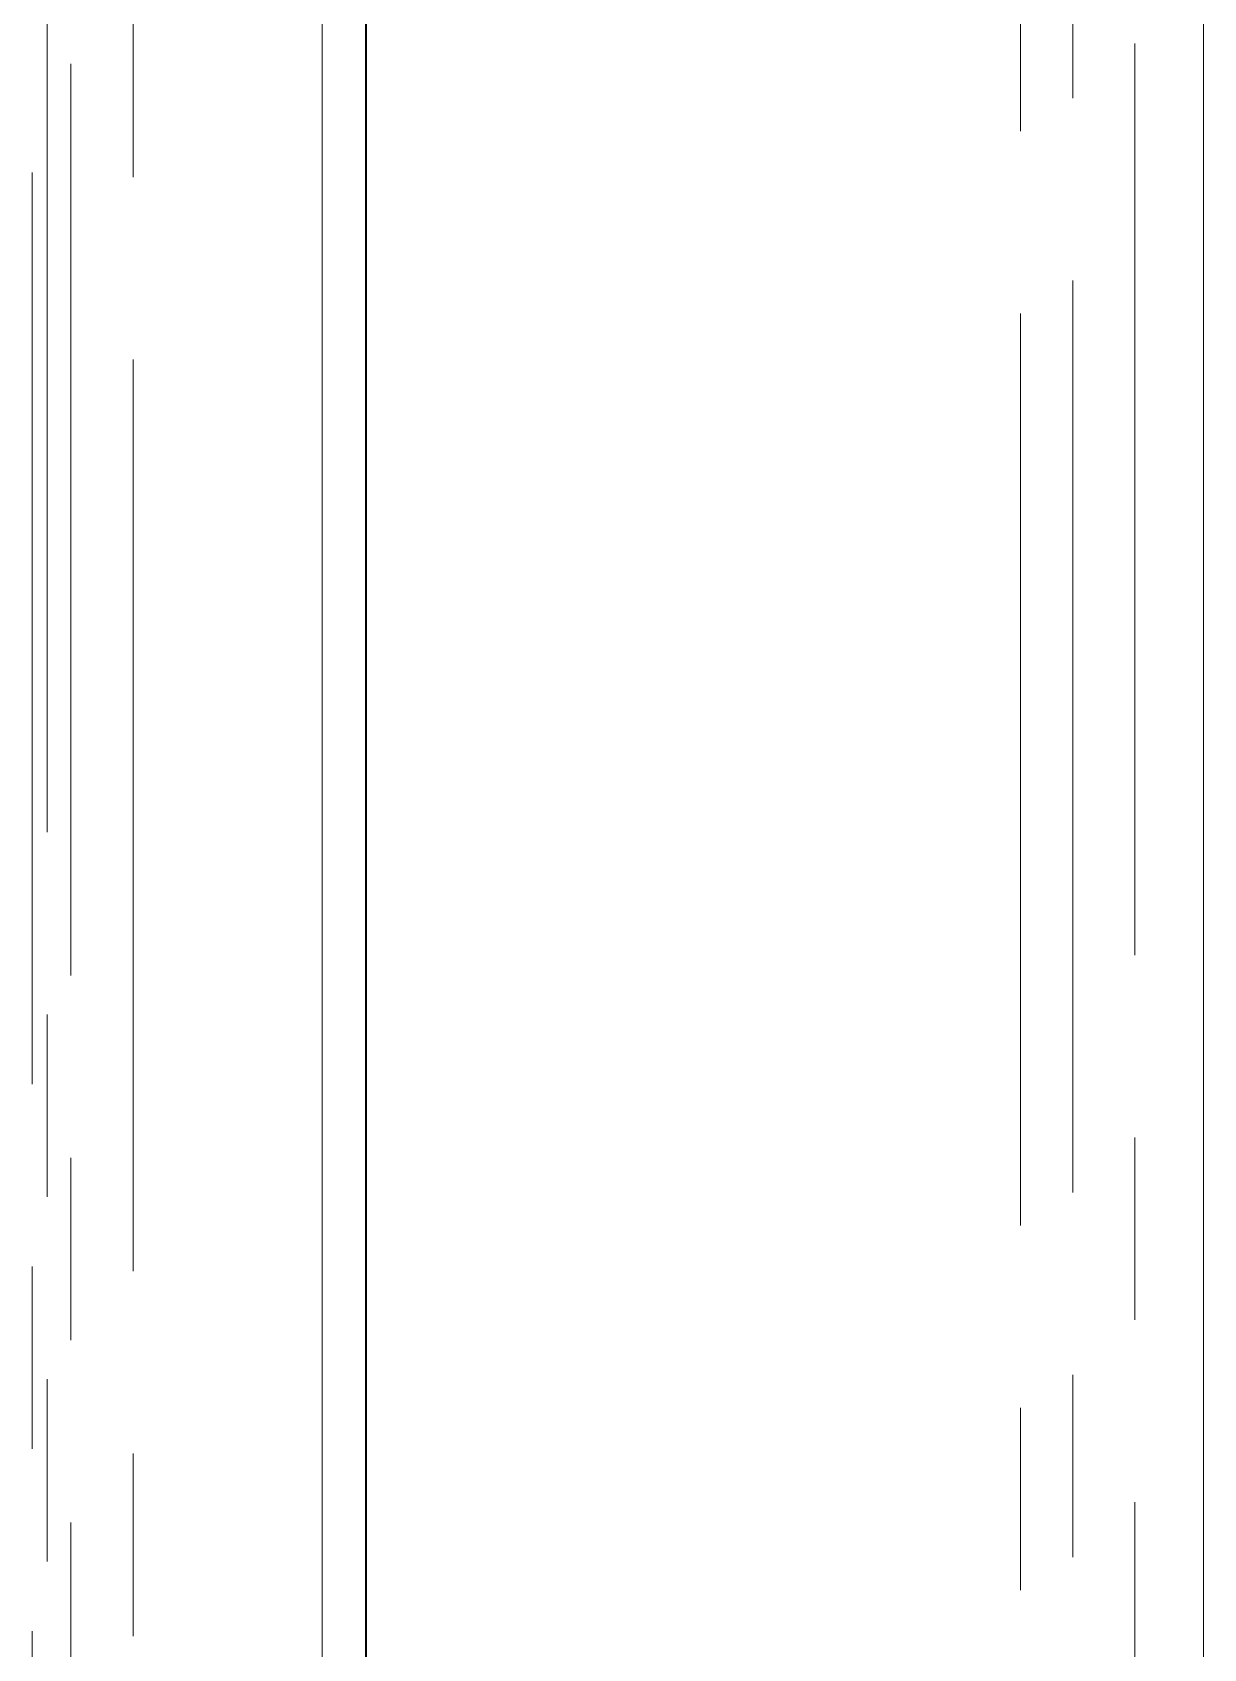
# Paper-space layout 'Blatt1' of a CAD drawing. Header units: millimetres. Extents: x 0 to 1189, y 0 to 841.
# Drawn here: x 634.62 to 642.77, y 126.32 to 137.58 of the extents above; entities that cross this region are included whole.
import ezdxf

# ---------------------------------------------------------------- set-up
doc = ezdxf.new("R2010")
doc.units = ezdxf.units.MM
doc.linetypes.add('PHANTOM', pattern=[12.7, 6.35, -1.27, 1.27, -1.27, 1.27, -1.27])

psp = doc.layouts.new('Blatt1')

# ---------------------------------------------------------------- linework, layer by layer
at = {"color": 7, "linetype": 'Continuous', "lineweight": 35}
psp.add_line((636.943, 56.145), (636.943, 195.692), dxfattribs=at)
at = {"color": 8, "linetype": 'Continuous', "lineweight": 18}
for p, q in [((636.636, 55.921), (636.636, 195.467)), ((642.773, 52.878), (642.773, 192.425))]:
    psp.add_line(p, q, dxfattribs=at)
at = {"color": 7, "linetype": 'PHANTOM', "lineweight": 18}
for p, q in [((641.862, 78.699), (641.862, 150.22)), ((634.618, 79.453), (634.618, 149.755))]:
    psp.add_line(p, q, dxfattribs=at)
at = {"color": 8, "linetype": 'PHANTOM', "lineweight": 18}
for p, q in [((642.293, 150.201), (642.293, 98.71)), ((641.497, 78.469), (641.497, 150.161)), ((634.887, 150.059), (634.887, 78.359)), ((635.32, 78.149), (635.32, 149.849)), ((634.721, 81.207), (634.721, 149.315))]:
    psp.add_line(p, q, dxfattribs=at)

doc.saveas('drawing.dxf')
